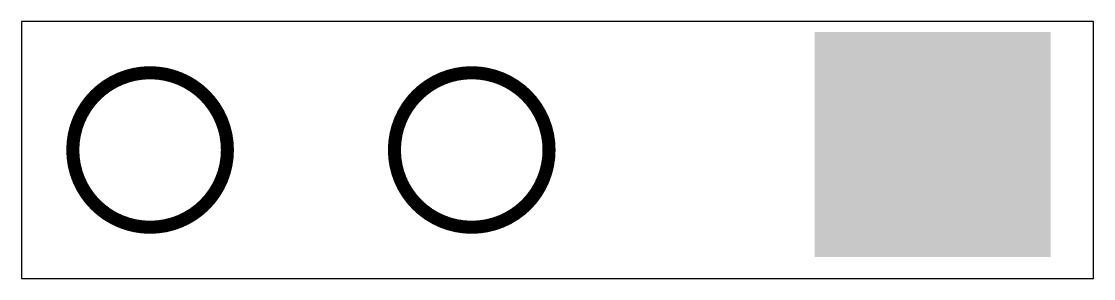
# Model space of a CAD drawing. Extents: x 0 to 50, y 0 to 12.
import ezdxf

# ---------------------------------------------------------------- set-up
doc = ezdxf.new("R2010")
doc.units = 0
doc.layers.add('20', color=31, linetype='CONTINUOUS')
doc.layers.add('37', color=253, linetype='CONTINUOUS')

# ---------------------------------------------------------------- blocks, each defined once
blk = doc.blocks.new('RECT')
blk.add_solid([(-0.5, -0.5), (0.5, -0.5), (-0.5, 0.5), (0.5, 0.5)])

msp = doc.modelspace()

# ---------------------------------------------------------------- linework, layer by layer
at = {"layer": '20'}
for p, q in [((50, 12), (0, 12)), ((0, 12), (0, 0)), ((50, 0), (50, 12)), ((0, 0), (50, 0))]:
    msp.add_line(p, q, dxfattribs=at)
at = {"layer": '37', "const_width": 0.6096}
for points in [[(6, 2.3944, 1), (6, 9.6056, 1), (6, 2.3944)], [(21, 2.3944, 1), (21, 9.6056, 1), (21, 2.3944)]]:
    msp.add_lwpolyline(points, format="xyb", dxfattribs=at)

# ---------------------------------------------------------------- block references
at = {"layer": '37', "xscale": 11, "yscale": 10.5}
msp.add_blockref('RECT', (42.5, 6.25), dxfattribs=at)

doc.saveas('drawing.dxf')
